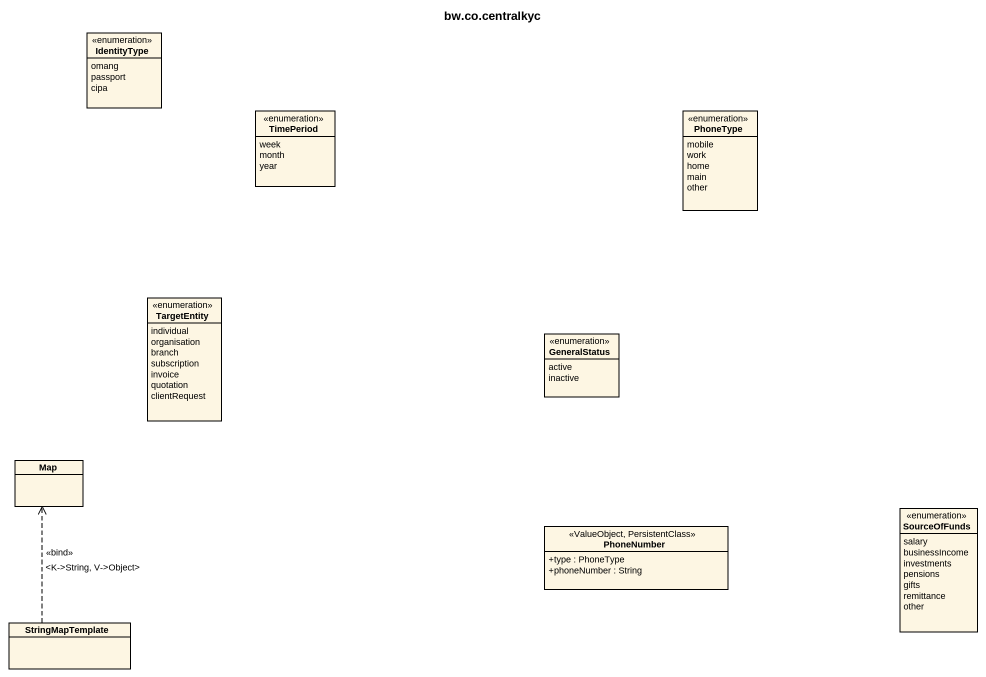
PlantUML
@startuml
title bw.co.centralkyc
hide circle
hide empty members
skinparam classAttributeIconSize 0
enum IdentityType {
  omang
  passport
  cipa
}
enum TimePeriod {
  week
  month
  year
}
enum PhoneType {
  mobile
  work
  home
  main
  other
}
enum TargetEntity {
  individual
  organisation
  branch
  subscription
  invoice
  quotation
  clientRequest
}
enum GeneralStatus {
  active
  inactive
}
class "Map" as Map_
class PhoneNumber <<ValueObject, PersistentClass>> {
  +type : PhoneType
  +phoneNumber : String
}
enum SourceOfFunds {
  salary
  businessIncome
  investments
  pensions
  gifts
  remittance
  other
}
class StringMapTemplate
StringMapTemplate .up.> Map_ : <<bind>>\n<K->String, V->Object>
@enduml
